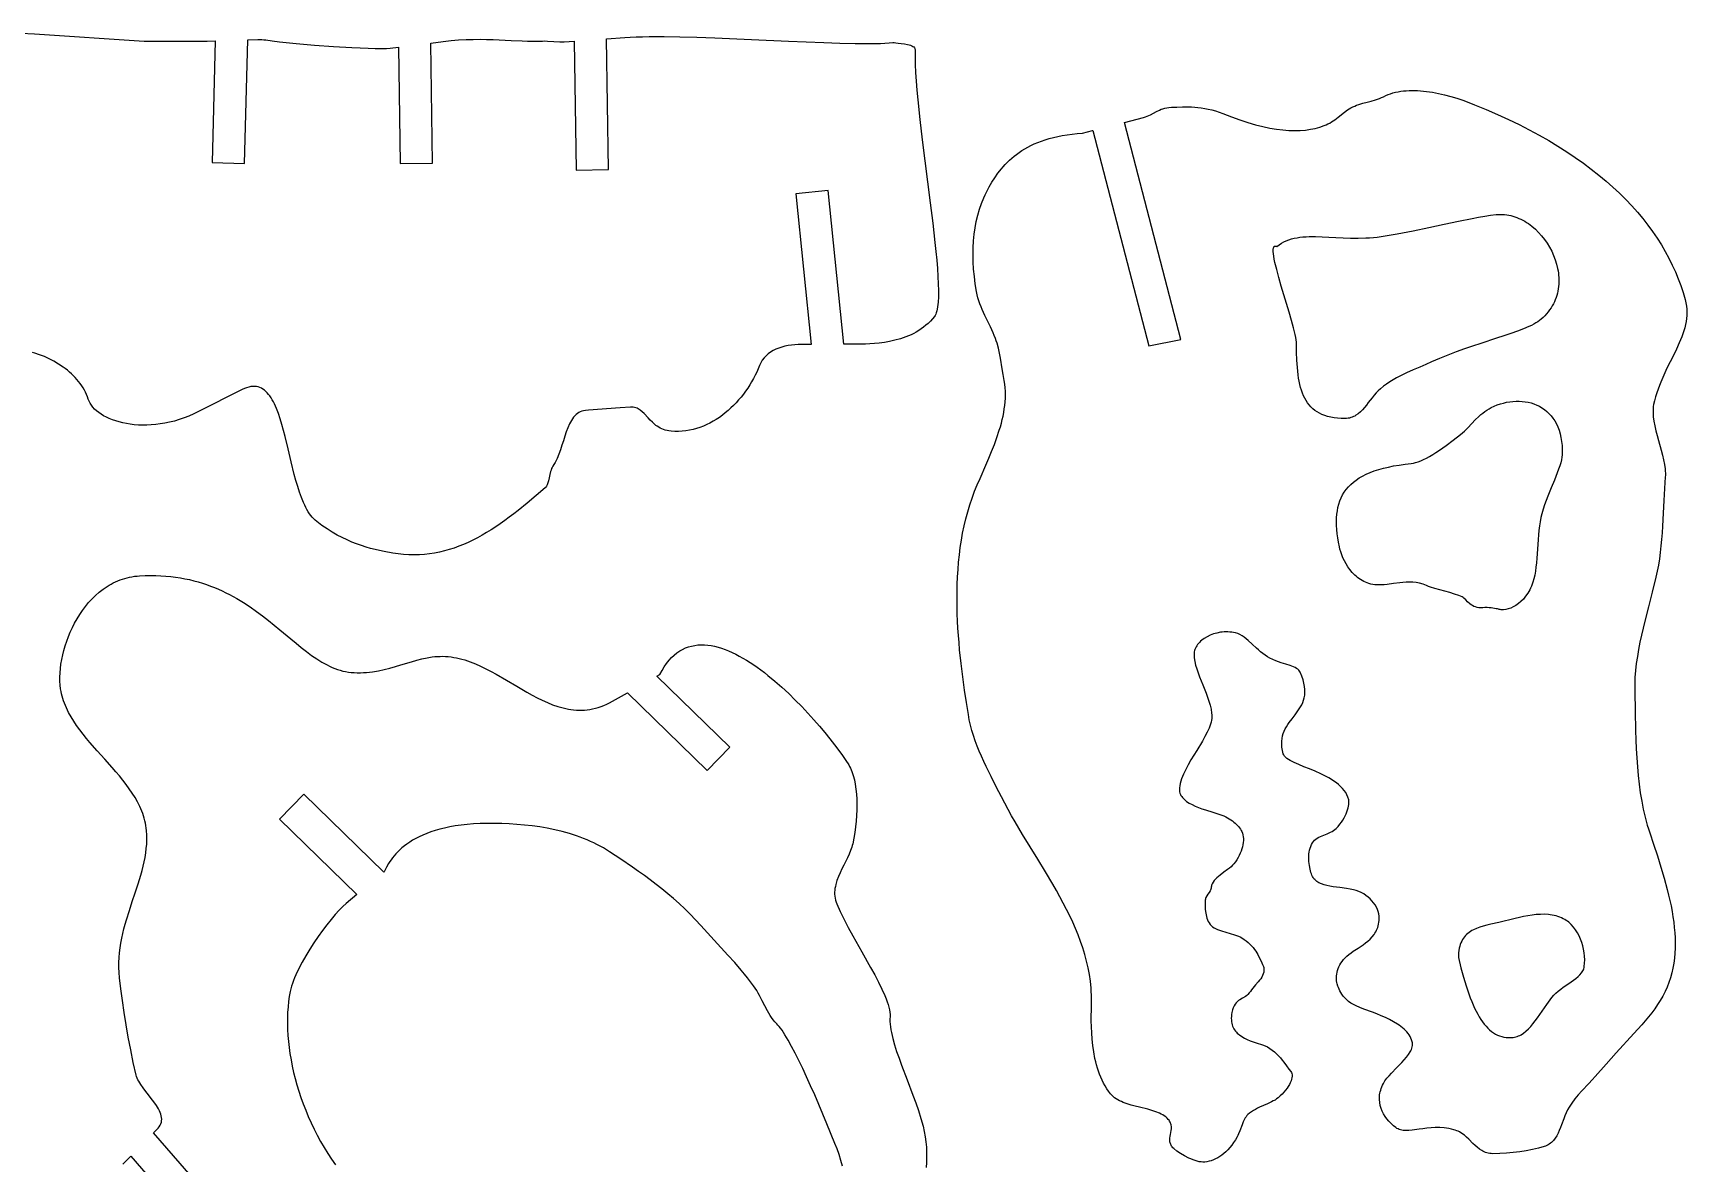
# Model space of a CAD drawing. Extents: x 0 to 377, y 0 to 143.
# Drawn here: x 47.7 to 124.5, y 78.1 to 130.6 of the extents above; entities that cross this region are included whole.
import ezdxf

# ---------------------------------------------------------------- set-up
doc = ezdxf.new("R2010")
doc.units = 0
doc.layers.get('0').update_dxf_attribs({"color": 1, "linetype": 'CONTINUOUS'})

msp = doc.modelspace()

# ---------------------------------------------------------------- linework, layer by layer
for points in [[(47.148, 130.584), (47.771, 130.546), (52.864, 130.217), (55.786, 130.217), (55.786, 130.217), (56.171, 130.228), (56.025, 124.575), (57.526, 124.537), (57.674, 130.27), (58.138, 130.283), (58.324, 130.282), (58.417, 130.275), (58.51, 130.264), (58.806, 130.226), (59.144, 130.186), (59.917, 130.107), (60.772, 130.031), (61.652, 129.965), (62.501, 129.912), (62.897, 129.893), (63.262, 129.879), (63.592, 129.871), (63.878, 129.87), (64.114, 129.876), (64.293, 129.89), (64.673, 129.937), (64.751, 124.526), (66.253, 124.547), (66.173, 130.124), (66.747, 130.195), (67.113, 130.235), (67.466, 130.264), (67.808, 130.283), (68.139, 130.293), (68.458, 130.295), (68.767, 130.292), (69.065, 130.284), (69.354, 130.272), (69.904, 130.244), (70.418, 130.219), (70.663, 130.21), (70.901, 130.206), (71.131, 130.208), (71.355, 130.217), (71.468, 130.22), (71.598, 130.216), (71.883, 130.198), (72.158, 130.18), (72.275, 130.176), (72.37, 130.178), (72.834, 130.212), (72.92, 124.23), (74.422, 124.252), (74.335, 130.321), (75.174, 130.382), (75.428, 130.398), (75.705, 130.409), (76.001, 130.417), (76.317, 130.422), (77, 130.421), (77.741, 130.41), (78.529, 130.389), (79.354, 130.361), (81.064, 130.291), (82.78, 130.215), (84.411, 130.149), (85.167, 130.124), (85.866, 130.107), (86.499, 130.101), (87.053, 130.106), (87.257, 130.118), (87.444, 130.135), (87.614, 130.145), (87.691, 130.143), (87.763, 130.135), (87.875, 130.118), (88.011, 130.102), (88.158, 130.081), (88.305, 130.054), (88.374, 130.037), (88.439, 130.018), (88.499, 129.995), (88.55, 129.969), (88.593, 129.94), (88.625, 129.906), (88.645, 129.867), (88.65, 129.846), (88.651, 129.824), (88.652, 129.491), (88.661, 129.133), (88.68, 128.752), (88.706, 128.35), (88.739, 127.931), (88.779, 127.494), (88.875, 126.582), (88.986, 125.629), (89.108, 124.654), (89.359, 122.705), (89.475, 121.766), (89.577, 120.872), (89.62, 120.448), (89.658, 120.041), (89.69, 119.655), (89.714, 119.291), (89.73, 118.951), (89.737, 118.637), (89.734, 118.353), (89.721, 118.099), (89.711, 117.984), (89.697, 117.877), (89.681, 117.78), (89.661, 117.691), (89.638, 117.612), (89.612, 117.542), (89.583, 117.482), (89.55, 117.433), (89.459, 117.321), (89.363, 117.216), (89.262, 117.117), (89.158, 117.025), (89.05, 116.939), (88.939, 116.858), (88.825, 116.784), (88.708, 116.714), (88.589, 116.65), (88.469, 116.591), (88.346, 116.537), (88.223, 116.487), (88.098, 116.442), (87.973, 116.401), (87.722, 116.331), (87.474, 116.275), (87.229, 116.232), (86.992, 116.199), (86.765, 116.177), (86.55, 116.162), (86.35, 116.153), (86.008, 116.147), (85.345, 116.145), (84.616, 123.273), (83.122, 123.12), (83.836, 116.139), (83.378, 116.137), (83.221, 116.133), (83.065, 116.123), (82.911, 116.106), (82.76, 116.083), (82.612, 116.052), (82.468, 116.013), (82.329, 115.967), (82.195, 115.913), (82.068, 115.851), (81.949, 115.78), (81.838, 115.701), (81.735, 115.612), (81.643, 115.514), (81.561, 115.406), (81.524, 115.349), (81.49, 115.289), (81.46, 115.227), (81.432, 115.162), (81.37, 115.009), (81.301, 114.856), (81.228, 114.705), (81.149, 114.555), (81.066, 114.406), (80.977, 114.259), (80.883, 114.115), (80.785, 113.973), (80.682, 113.833), (80.575, 113.697), (80.463, 113.564), (80.347, 113.435), (80.227, 113.31), (80.103, 113.189), (79.975, 113.073), (79.843, 112.962), (79.708, 112.856), (79.569, 112.755), (79.427, 112.661), (79.281, 112.573), (79.133, 112.491), (78.981, 112.417), (78.827, 112.349), (78.67, 112.289), (78.51, 112.237), (78.347, 112.193), (78.182, 112.157), (78.015, 112.13), (77.846, 112.112), (77.675, 112.104), (77.502, 112.105), (77.327, 112.116), (77.23, 112.128), (77.139, 112.145), (77.052, 112.167), (76.971, 112.194), (76.894, 112.225), (76.821, 112.26), (76.753, 112.298), (76.688, 112.339), (76.626, 112.382), (76.568, 112.428), (76.458, 112.526), (76.358, 112.627), (76.263, 112.73), (76.083, 112.927), (75.993, 113.015), (75.899, 113.092), (75.85, 113.126), (75.8, 113.155), (75.747, 113.18), (75.692, 113.201), (75.634, 113.216), (75.573, 113.227), (75.509, 113.231), (75.442, 113.229), (74.967, 113.193), (73.487, 113.081), (73.356, 113.071), (73.27, 113.059), (73.19, 113.039), (73.114, 113.011), (73.044, 112.975), (72.978, 112.931), (72.916, 112.88), (72.858, 112.823), (72.803, 112.759), (72.752, 112.69), (72.704, 112.615), (72.659, 112.536), (72.616, 112.452), (72.537, 112.272), (72.464, 112.079), (72.396, 111.877), (72.329, 111.669), (72.262, 111.458), (72.192, 111.248), (72.117, 111.043), (72.034, 110.845), (71.989, 110.75), (71.942, 110.658), (71.892, 110.57), (71.838, 110.486), (71.807, 110.434), (71.781, 110.376), (71.757, 110.312), (71.737, 110.245), (71.701, 110.101), (71.669, 109.953), (71.636, 109.809), (71.597, 109.678), (71.573, 109.619), (71.547, 109.567), (71.517, 109.521), (71.482, 109.485), (71.063, 109.122), (70.646, 108.772), (70.231, 108.437), (70.023, 108.275), (69.815, 108.118), (69.606, 107.966), (69.397, 107.819), (69.188, 107.677), (68.978, 107.541), (68.766, 107.41), (68.554, 107.287), (68.341, 107.169), (68.127, 107.059), (67.911, 106.955), (67.693, 106.859), (67.474, 106.771), (67.253, 106.691), (67.03, 106.619), (66.805, 106.555), (66.577, 106.501), (66.348, 106.455), (66.115, 106.419), (65.881, 106.393), (65.643, 106.377), (65.402, 106.371), (65.159, 106.375), (64.912, 106.391), (64.661, 106.417), (64.408, 106.456), (64.003, 106.53), (63.798, 106.573), (63.59, 106.622), (63.379, 106.676), (63.166, 106.736), (62.95, 106.805), (62.731, 106.882), (62.51, 106.969), (62.286, 107.066), (62.059, 107.175), (61.83, 107.296), (61.597, 107.43), (61.361, 107.578), (61.122, 107.741), (60.88, 107.92), (60.807, 107.98), (60.738, 108.047), (60.671, 108.121), (60.606, 108.201), (60.544, 108.286), (60.485, 108.378), (60.427, 108.475), (60.372, 108.578), (60.319, 108.685), (60.268, 108.797), (60.171, 109.033), (60.08, 109.285), (59.995, 109.55), (59.915, 109.826), (59.839, 110.11), (59.694, 110.695), (59.555, 111.288), (59.414, 111.87), (59.342, 112.152), (59.266, 112.425), (59.186, 112.687), (59.102, 112.935), (59.012, 113.167), (58.916, 113.381), (58.865, 113.481), (58.812, 113.575), (58.758, 113.664), (58.701, 113.747), (58.642, 113.823), (58.58, 113.893), (58.517, 113.957), (58.45, 114.013), (58.381, 114.063), (58.31, 114.104), (58.235, 114.138), (58.157, 114.164), (58.077, 114.181), (57.993, 114.19), (57.906, 114.19), (57.815, 114.18), (57.721, 114.161), (57.623, 114.132), (57.522, 114.094), (57.417, 114.045), (56.985, 113.825), (55.795, 113.223), (55.398, 113.021), (55.17, 112.912), (54.944, 112.814), (54.718, 112.727), (54.494, 112.651), (54.271, 112.585), (54.051, 112.53), (53.833, 112.484), (53.618, 112.448), (53.406, 112.421), (53.198, 112.403), (52.994, 112.394), (52.794, 112.393), (52.598, 112.4), (52.408, 112.414), (52.223, 112.435), (52.045, 112.464), (51.872, 112.499), (51.706, 112.54), (51.546, 112.588), (51.395, 112.641), (51.25, 112.699), (51.114, 112.762), (50.986, 112.83), (50.867, 112.902), (50.757, 112.978), (50.657, 113.058), (50.566, 113.141), (50.486, 113.228), (50.417, 113.317), (50.358, 113.408), (50.311, 113.502), (50.275, 113.597), (50.239, 113.705), (50.196, 113.813), (50.147, 113.918), (50.093, 114.022), (50.034, 114.123), (49.97, 114.223), (49.9, 114.32), (49.827, 114.416), (49.749, 114.509), (49.667, 114.6), (49.581, 114.688), (49.492, 114.774), (49.4, 114.857), (49.304, 114.937), (49.206, 115.015), (49.105, 115.09), (48.897, 115.23), (48.682, 115.358), (48.463, 115.473), (48.24, 115.574), (48.016, 115.66), (47.794, 115.73), (47.683, 115.759)], [(55.975, 76.474), (53.3, 79.556), (53.511, 79.774), (53.567, 79.84), (53.612, 79.908), (53.645, 79.978), (53.667, 80.049), (53.68, 80.122), (53.682, 80.196), (53.676, 80.272), (53.661, 80.349), (53.639, 80.427), (53.61, 80.506), (53.574, 80.585), (53.533, 80.666), (53.436, 80.828), (53.323, 80.992), (53.201, 81.156), (53.074, 81.32), (52.947, 81.482), (52.826, 81.642), (52.716, 81.798), (52.621, 81.949), (52.581, 82.023), (52.547, 82.096), (52.52, 82.166), (52.499, 82.236), (52.365, 82.82), (52.242, 83.406), (52.13, 83.991), (52.03, 84.569), (51.94, 85.139), (51.86, 85.695), (51.79, 86.235), (51.728, 86.754), (51.707, 86.992), (51.697, 87.227), (51.698, 87.459), (51.708, 87.689), (51.727, 87.916), (51.754, 88.141), (51.789, 88.363), (51.83, 88.584), (51.877, 88.802), (51.93, 89.018), (51.987, 89.233), (52.049, 89.446), (52.18, 89.868), (52.318, 90.286), (52.457, 90.699), (52.591, 91.11), (52.716, 91.52), (52.772, 91.724), (52.824, 91.928), (52.87, 92.133), (52.91, 92.338), (52.943, 92.543), (52.968, 92.749), (52.985, 92.955), (52.993, 93.163), (52.991, 93.371), (52.979, 93.58), (52.966, 93.697), (52.949, 93.813), (52.928, 93.927), (52.903, 94.04), (52.873, 94.152), (52.839, 94.263), (52.802, 94.373), (52.761, 94.482), (52.668, 94.697), (52.562, 94.909), (52.444, 95.117), (52.316, 95.322), (52.178, 95.524), (52.031, 95.724), (51.878, 95.923), (51.718, 96.119), (51.553, 96.314), (51.384, 96.508), (51.039, 96.893), (50.693, 97.278), (50.354, 97.664), (50.19, 97.858), (50.032, 98.054), (49.88, 98.252), (49.735, 98.451), (49.599, 98.653), (49.474, 98.857), (49.359, 99.064), (49.256, 99.275), (49.167, 99.488), (49.128, 99.597), (49.092, 99.706), (49.06, 99.816), (49.033, 99.928), (49.009, 100.04), (48.99, 100.154), (48.969, 100.33), (48.958, 100.514), (48.956, 100.705), (48.964, 100.902), (48.981, 101.103), (49.007, 101.309), (49.042, 101.517), (49.086, 101.729), (49.139, 101.942), (49.201, 102.156), (49.272, 102.37), (49.351, 102.583), (49.439, 102.795), (49.536, 103.004), (49.641, 103.209), (49.755, 103.411), (49.877, 103.608), (50.007, 103.799), (50.145, 103.983), (50.292, 104.16), (50.447, 104.329), (50.609, 104.488), (50.78, 104.638), (50.958, 104.777), (51.144, 104.904), (51.24, 104.963), (51.338, 105.019), (51.437, 105.072), (51.539, 105.121), (51.642, 105.167), (51.748, 105.209), (51.855, 105.247), (51.964, 105.281), (52.075, 105.312), (52.187, 105.339), (52.302, 105.361), (52.418, 105.379), (52.536, 105.393), (52.656, 105.402), (52.912, 105.414), (53.161, 105.419), (53.405, 105.416), (53.644, 105.407), (53.877, 105.392), (54.106, 105.37), (54.329, 105.342), (54.548, 105.308), (54.762, 105.269), (54.971, 105.224), (55.176, 105.175), (55.377, 105.12), (55.573, 105.06), (55.765, 104.996), (55.952, 104.928), (56.136, 104.856), (56.317, 104.78), (56.493, 104.7), (56.666, 104.617), (56.835, 104.531), (57.001, 104.441), (57.164, 104.349), (57.481, 104.158), (57.785, 103.958), (58.08, 103.752), (58.364, 103.54), (58.64, 103.326), (58.908, 103.111), (59.168, 102.895), (59.673, 102.473), (59.919, 102.27), (60.161, 102.074), (60.401, 101.887), (60.64, 101.711), (60.878, 101.548), (61.117, 101.4), (61.237, 101.331), (61.357, 101.267), (61.478, 101.208), (61.6, 101.153), (61.722, 101.103), (61.846, 101.058), (61.97, 101.019), (62.096, 100.985), (62.222, 100.957), (62.351, 100.935), (62.48, 100.919), (62.612, 100.91), (62.76, 100.906), (62.906, 100.907), (63.051, 100.912), (63.193, 100.922), (63.334, 100.937), (63.473, 100.955), (63.745, 101.001), (64.012, 101.058), (64.273, 101.123), (64.53, 101.195), (64.782, 101.269), (65.277, 101.418), (65.52, 101.486), (65.762, 101.548), (66.004, 101.599), (66.244, 101.638), (66.365, 101.652), (66.486, 101.661), (66.607, 101.666), (66.728, 101.667), (66.858, 101.662), (66.987, 101.652), (67.115, 101.638), (67.243, 101.618), (67.37, 101.594), (67.497, 101.566), (67.622, 101.534), (67.747, 101.498), (67.996, 101.415), (68.242, 101.319), (68.487, 101.211), (68.73, 101.094), (68.971, 100.969), (69.211, 100.837), (69.688, 100.561), (70.163, 100.277), (70.637, 100.001), (70.874, 99.869), (71.112, 99.744), (71.35, 99.626), (71.589, 99.519), (71.83, 99.423), (72.071, 99.34), (72.192, 99.304), (72.314, 99.271), (72.436, 99.243), (72.559, 99.219), (72.682, 99.2), (72.805, 99.185), (72.93, 99.175), (73.054, 99.17), (73.18, 99.17), (73.305, 99.176), (73.432, 99.188), (73.559, 99.205), (73.687, 99.229), (73.816, 99.259), (73.945, 99.295), (74.075, 99.338), (74.206, 99.388), (74.338, 99.445), (74.47, 99.51), (74.604, 99.582), (75.306, 99.978), (79.01, 96.371), (80.058, 97.448), (76.668, 100.749), (76.807, 100.827), (76.807, 100.827), (76.907, 101.013), (77.013, 101.184), (77.122, 101.34), (77.236, 101.483), (77.354, 101.611), (77.476, 101.725), (77.602, 101.827), (77.732, 101.915), (77.865, 101.991), (78.001, 102.054), (78.141, 102.106), (78.283, 102.146), (78.429, 102.175), (78.577, 102.193), (78.727, 102.201), (78.88, 102.198), (79.034, 102.185), (79.191, 102.163), (79.349, 102.132), (79.51, 102.091), (79.671, 102.043), (79.834, 101.985), (79.998, 101.921), (80.163, 101.848), (80.328, 101.768), (80.494, 101.682), (80.661, 101.589), (80.828, 101.49), (80.995, 101.385), (81.162, 101.274), (81.328, 101.158), (81.494, 101.038), (81.66, 100.913), (81.825, 100.783), (82.151, 100.514), (82.473, 100.231), (82.788, 99.939), (83.095, 99.639), (83.394, 99.335), (83.681, 99.029), (83.957, 98.723), (84.219, 98.422), (84.467, 98.126), (84.699, 97.839), (84.914, 97.564), (85.11, 97.302), (85.286, 97.058), (85.441, 96.834), (85.573, 96.631), (85.615, 96.559), (85.655, 96.483), (85.692, 96.402), (85.726, 96.317), (85.788, 96.136), (85.839, 95.94), (85.88, 95.731), (85.911, 95.51), (85.933, 95.278), (85.946, 95.038), (85.951, 94.791), (85.946, 94.537), (85.934, 94.279), (85.913, 94.018), (85.885, 93.755), (85.85, 93.491), (85.807, 93.229), (85.758, 92.969), (85.74, 92.891), (85.718, 92.812), (85.661, 92.651), (85.592, 92.487), (85.514, 92.319), (85.341, 91.976), (85.254, 91.8), (85.171, 91.623), (85.094, 91.444), (85.027, 91.264), (84.974, 91.084), (84.953, 90.993), (84.937, 90.902), (84.926, 90.812), (84.92, 90.721), (84.919, 90.63), (84.925, 90.539), (84.938, 90.449), (84.958, 90.358), (84.984, 90.268), (85.019, 90.178), (85.181, 89.82), (85.361, 89.453), (85.555, 89.081), (85.759, 88.706), (86.179, 87.959), (86.59, 87.232), (86.782, 86.883), (86.959, 86.546), (87.118, 86.226), (87.254, 85.923), (87.313, 85.78), (87.364, 85.642), (87.407, 85.509), (87.443, 85.383), (87.47, 85.264), (87.487, 85.151), (87.495, 85.046), (87.493, 84.948), (87.487, 84.835), (87.488, 84.717), (87.496, 84.596), (87.51, 84.47), (87.529, 84.34), (87.554, 84.206), (87.584, 84.069), (87.619, 83.928), (87.701, 83.636), (87.799, 83.332), (87.909, 83.017), (88.028, 82.692), (88.287, 82.016), (88.553, 81.313), (88.683, 80.955), (88.807, 80.593), (88.922, 80.229), (89.025, 79.865), (89.083, 79.622), (89.127, 79.379), (89.159, 79.137), (89.179, 78.896), (89.19, 78.656), (89.191, 78.418), (89.185, 78.183), (89.172, 77.949)], [(85.292, 78.014), (85.211, 78.28), (85.126, 78.545), (85.034, 78.808), (84.935, 79.067), (84.563, 79.98), (84.184, 80.879), (83.994, 81.316), (83.805, 81.74), (83.62, 82.149), (83.437, 82.539), (83.26, 82.907), (83.087, 83.251), (82.922, 83.566), (82.764, 83.851), (82.616, 84.101), (82.477, 84.315), (82.411, 84.407), (82.349, 84.489), (82.289, 84.559), (82.233, 84.619), (82.148, 84.709), (82.07, 84.804), (81.996, 84.903), (81.927, 85.007), (81.861, 85.115), (81.798, 85.226), (81.678, 85.455), (81.559, 85.689), (81.437, 85.925), (81.372, 86.042), (81.304, 86.158), (81.232, 86.271), (81.155, 86.382), (81.02, 86.564), (80.879, 86.745), (80.735, 86.924), (80.586, 87.102), (80.28, 87.454), (79.966, 87.802), (79.329, 88.49), (79.014, 88.831), (78.709, 89.173), (78.466, 89.441), (78.217, 89.7), (77.962, 89.951), (77.703, 90.193), (77.44, 90.427), (77.173, 90.654), (76.904, 90.874), (76.633, 91.087), (76.36, 91.293), (76.087, 91.494), (75.813, 91.69), (75.541, 91.88), (75, 92.248), (74.469, 92.6), (74.329, 92.689), (74.185, 92.775), (74.038, 92.858), (73.889, 92.936), (73.737, 93.011), (73.582, 93.083), (73.425, 93.151), (73.266, 93.215), (73.105, 93.277), (72.941, 93.335), (72.609, 93.441), (72.271, 93.535), (71.927, 93.618), (71.579, 93.689), (71.229, 93.749), (70.876, 93.799), (70.523, 93.84), (70.17, 93.871), (69.819, 93.894), (69.47, 93.908), (69.125, 93.915), (68.785, 93.915), (68.461, 93.906), (68.151, 93.889), (67.856, 93.864), (67.576, 93.833), (67.31, 93.795), (67.057, 93.751), (66.817, 93.7), (66.591, 93.645), (66.377, 93.584), (66.174, 93.518), (65.984, 93.448), (65.805, 93.375), (65.637, 93.297), (65.479, 93.217), (65.331, 93.133), (65.194, 93.047), (65.065, 92.959), (64.946, 92.87), (64.835, 92.779), (64.733, 92.688), (64.638, 92.595), (64.551, 92.503), (64.471, 92.411), (64.397, 92.32), (64.33, 92.23), (64.269, 92.141), (64.213, 92.054), (64.117, 91.887), (64.038, 91.733), (64.005, 91.665), (63.992, 91.654), (60.277, 95.268), (59.149, 94.108), (62.74, 90.615), (62.243, 90.197), (62.091, 90.059), (61.922, 89.888), (61.741, 89.687), (61.55, 89.46), (61.352, 89.212), (61.151, 88.946), (60.95, 88.665), (60.752, 88.374), (60.559, 88.076), (60.376, 87.775), (60.205, 87.475), (60.05, 87.18), (59.914, 86.894), (59.854, 86.755), (59.799, 86.619), (59.751, 86.488), (59.71, 86.361), (59.675, 86.239), (59.649, 86.122), (59.606, 85.888), (59.572, 85.647), (59.546, 85.399), (59.528, 85.146), (59.519, 84.886), (59.518, 84.622), (59.525, 84.352), (59.541, 84.078), (59.564, 83.8), (59.596, 83.518), (59.636, 83.234), (59.685, 82.946), (59.741, 82.657), (59.806, 82.365), (59.879, 82.073), (59.96, 81.779), (60.049, 81.484), (60.146, 81.19), (60.252, 80.896), (60.366, 80.602), (60.487, 80.31), (60.617, 80.019), (60.755, 79.731), (60.901, 79.445), (61.056, 79.161), (61.218, 78.881), (61.388, 78.605), (61.567, 78.333), (61.754, 78.066)], [(51.885, 78.1), (52.065, 78.283), (52.251, 78.474), (54.841, 75.489)]]:
    msp.add_lwpolyline(points)
for points in [[(96.427, 125.946), (96.883, 126.062), (96.913, 126.07), (99.51, 116.078), (100.988, 116.362), (98.369, 126.441), (99.258, 126.668), (99.347, 126.694), (99.43, 126.724), (99.508, 126.757), (99.581, 126.792), (99.719, 126.867), (99.855, 126.943), (99.996, 127.015), (100.073, 127.047), (100.154, 127.075), (100.242, 127.1), (100.337, 127.12), (100.44, 127.134), (100.554, 127.142), (100.799, 127.152), (101.062, 127.16), (101.34, 127.16), (101.484, 127.156), (101.633, 127.147), (101.784, 127.134), (101.94, 127.115), (102.098, 127.091), (102.26, 127.059), (102.426, 127.02), (102.594, 126.973), (102.765, 126.917), (102.94, 126.851), (103.347, 126.694), (103.736, 126.555), (104.107, 126.435), (104.462, 126.332), (104.801, 126.246), (105.124, 126.178), (105.432, 126.125), (105.726, 126.088), (106.007, 126.066), (106.274, 126.059), (106.53, 126.065), (106.773, 126.086), (107.006, 126.119), (107.228, 126.164), (107.44, 126.221), (107.643, 126.29), (107.732, 126.326), (107.817, 126.367), (107.9, 126.412), (107.981, 126.461), (108.137, 126.567), (108.287, 126.68), (108.582, 126.909), (108.731, 127.017), (108.808, 127.066), (108.886, 127.112), (108.972, 127.157), (109.061, 127.198), (109.152, 127.234), (109.246, 127.267), (109.439, 127.325), (109.635, 127.378), (109.832, 127.43), (110.027, 127.486), (110.215, 127.552), (110.306, 127.59), (110.395, 127.632), (110.501, 127.683), (110.611, 127.729), (110.724, 127.77), (110.839, 127.805), (110.957, 127.836), (111.078, 127.861), (111.201, 127.882), (111.326, 127.898), (111.454, 127.91), (111.583, 127.918), (111.714, 127.921), (111.847, 127.92), (111.981, 127.916), (112.117, 127.908), (112.392, 127.88), (112.671, 127.839), (112.952, 127.785), (113.234, 127.721), (113.517, 127.645), (113.799, 127.561), (114.079, 127.468), (114.356, 127.368), (114.628, 127.262), (115.169, 127.038), (115.693, 126.81), (116.201, 126.576), (116.691, 126.338), (117.166, 126.095), (117.624, 125.847), (118.067, 125.596), (118.493, 125.339), (118.904, 125.079), (119.3, 124.815), (119.68, 124.547), (120.045, 124.275), (120.394, 123.999), (120.729, 123.72), (121.049, 123.437), (121.355, 123.151), (121.646, 122.862), (121.924, 122.569), (122.187, 122.274), (122.436, 121.976), (122.671, 121.675), (122.893, 121.372), (123.101, 121.066), (123.297, 120.758), (123.479, 120.447), (123.648, 120.134), (123.804, 119.82), (123.948, 119.503), (124.08, 119.185), (124.199, 118.865), (124.306, 118.543), (124.401, 118.22), (124.437, 118.07), (124.463, 117.921), (124.478, 117.774), (124.483, 117.629), (124.48, 117.484), (124.468, 117.341), (124.448, 117.198), (124.42, 117.057), (124.386, 116.915), (124.345, 116.774), (124.299, 116.633), (124.247, 116.492), (124.19, 116.35), (124.129, 116.208), (123.998, 115.922), (123.855, 115.631), (123.707, 115.335), (123.558, 115.031), (123.411, 114.718), (123.271, 114.394), (123.206, 114.228), (123.143, 114.059), (123.085, 113.886), (123.031, 113.709), (122.982, 113.529), (122.939, 113.345), (122.924, 113.259), (122.914, 113.169), (122.91, 113.076), (122.91, 112.98), (122.915, 112.882), (122.924, 112.781), (122.953, 112.572), (122.995, 112.357), (123.046, 112.135), (123.104, 111.91), (123.167, 111.682), (123.293, 111.227), (123.351, 111.003), (123.401, 110.783), (123.442, 110.57), (123.471, 110.364), (123.479, 110.265), (123.484, 110.168), (123.483, 110.075), (123.478, 109.984), (123.458, 109.725), (123.44, 109.456), (123.41, 108.892), (123.382, 108.304), (123.349, 107.701), (123.329, 107.397), (123.306, 107.093), (123.278, 106.791), (123.245, 106.491), (123.206, 106.194), (123.161, 105.903), (123.108, 105.618), (123.047, 105.341), (122.874, 104.647), (122.698, 103.969), (122.528, 103.302), (122.447, 102.972), (122.372, 102.644), (122.301, 102.317), (122.238, 101.991), (122.182, 101.665), (122.135, 101.34), (122.099, 101.014), (122.073, 100.687), (122.059, 100.358), (122.059, 100.029), (122.076, 99.116), (122.098, 98.23), (122.112, 97.796), (122.131, 97.37), (122.155, 96.95), (122.184, 96.538), (122.221, 96.131), (122.265, 95.732), (122.319, 95.34), (122.383, 94.954), (122.457, 94.576), (122.544, 94.204), (122.592, 94.021), (122.643, 93.839), (122.698, 93.66), (122.756, 93.482), (122.937, 92.949), (123.111, 92.418), (123.277, 91.891), (123.431, 91.368), (123.571, 90.85), (123.634, 90.593), (123.692, 90.338), (123.745, 90.084), (123.792, 89.832), (123.834, 89.582), (123.869, 89.334), (123.897, 89.088), (123.918, 88.843), (123.931, 88.601), (123.937, 88.362), (123.934, 88.124), (123.922, 87.889), (123.902, 87.657), (123.872, 87.427), (123.832, 87.2), (123.782, 86.976), (123.721, 86.755), (123.65, 86.536), (123.567, 86.321), (123.472, 86.109), (123.365, 85.901), (123.246, 85.696), (123.124, 85.507), (122.993, 85.319), (122.854, 85.132), (122.706, 84.945), (122.549, 84.755), (122.384, 84.562), (122.025, 84.161), (121.199, 83.264), (120.73, 82.748), (120.223, 82.174), (120.082, 82.017), (119.928, 81.851), (119.601, 81.5), (119.439, 81.316), (119.283, 81.128), (119.139, 80.937), (119.074, 80.841), (119.013, 80.745), (118.942, 80.618), (118.879, 80.486), (118.821, 80.35), (118.767, 80.212), (118.665, 79.936), (118.614, 79.801), (118.56, 79.669), (118.502, 79.542), (118.438, 79.422), (118.368, 79.309), (118.288, 79.207), (118.245, 79.159), (118.198, 79.115), (118.149, 79.074), (118.096, 79.035), (118.04, 79.001), (117.981, 78.97), (117.918, 78.943), (117.85, 78.92), (117.586, 78.846), (117.31, 78.781), (117.023, 78.725), (116.727, 78.678), (116.422, 78.641), (116.111, 78.614), (115.794, 78.597), (115.474, 78.59), (115.4, 78.592), (115.329, 78.599), (115.261, 78.611), (115.196, 78.628), (115.133, 78.649), (115.072, 78.673), (115.014, 78.702), (114.957, 78.733), (114.849, 78.805), (114.746, 78.886), (114.647, 78.975), (114.55, 79.068), (114.356, 79.26), (114.256, 79.354), (114.151, 79.443), (114.041, 79.525), (113.924, 79.597), (113.862, 79.629), (113.798, 79.657), (113.731, 79.682), (113.661, 79.703), (113.549, 79.731), (113.438, 79.754), (113.328, 79.771), (113.22, 79.785), (113.009, 79.799), (112.804, 79.801), (112.606, 79.791), (112.415, 79.774), (112.232, 79.751), (112.057, 79.727), (111.731, 79.683), (111.581, 79.67), (111.44, 79.665), (111.309, 79.673), (111.247, 79.683), (111.187, 79.696), (111.13, 79.714), (111.075, 79.737), (111.023, 79.765), (110.974, 79.798), (110.86, 79.89), (110.752, 79.988), (110.652, 80.092), (110.559, 80.202), (110.475, 80.317), (110.402, 80.438), (110.338, 80.563), (110.287, 80.692), (110.247, 80.825), (110.222, 80.963), (110.21, 81.103), (110.209, 81.175), (110.213, 81.247), (110.22, 81.32), (110.232, 81.394), (110.248, 81.468), (110.268, 81.543), (110.293, 81.618), (110.322, 81.694), (110.355, 81.771), (110.394, 81.848), (110.466, 81.968), (110.555, 82.089), (110.656, 82.21), (110.767, 82.332), (111.005, 82.577), (111.246, 82.822), (111.359, 82.945), (111.463, 83.067), (111.555, 83.188), (111.633, 83.309), (111.665, 83.37), (111.692, 83.43), (111.713, 83.49), (111.729, 83.549), (111.739, 83.609), (111.743, 83.668), (111.74, 83.727), (111.729, 83.786), (111.705, 83.869), (111.673, 83.949), (111.635, 84.026), (111.591, 84.101), (111.54, 84.173), (111.484, 84.242), (111.422, 84.308), (111.356, 84.373), (111.284, 84.434), (111.209, 84.494), (111.129, 84.551), (111.046, 84.607), (110.87, 84.712), (110.683, 84.81), (110.489, 84.903), (110.289, 84.99), (110.087, 85.072), (109.885, 85.151), (109.492, 85.302), (109.306, 85.375), (109.132, 85.447), (109.002, 85.511), (108.884, 85.581), (108.779, 85.657), (108.686, 85.737), (108.604, 85.82), (108.532, 85.904), (108.47, 85.988), (108.417, 86.072), (108.372, 86.152), (108.335, 86.229), (108.305, 86.301), (108.281, 86.366), (108.25, 86.471), (108.235, 86.534), (108.222, 86.608), (108.214, 86.685), (108.213, 86.764), (108.216, 86.844), (108.226, 86.926), (108.242, 87.01), (108.265, 87.094), (108.294, 87.178), (108.33, 87.263), (108.373, 87.347), (108.424, 87.431), (108.482, 87.515), (108.547, 87.597), (108.621, 87.677), (108.703, 87.756), (108.792, 87.833), (108.891, 87.907), (108.996, 87.981), (109.219, 88.128), (109.449, 88.283), (109.562, 88.367), (109.671, 88.456), (109.775, 88.551), (109.871, 88.655), (109.959, 88.767), (109.999, 88.826), (110.036, 88.889), (110.07, 88.954), (110.101, 89.021), (110.128, 89.092), (110.151, 89.167), (110.171, 89.244), (110.186, 89.325), (110.196, 89.409), (110.203, 89.498), (110.2, 89.606), (110.185, 89.714), (110.158, 89.821), (110.119, 89.928), (110.07, 90.032), (110.01, 90.133), (109.941, 90.231), (109.863, 90.324), (109.777, 90.413), (109.684, 90.496), (109.584, 90.572), (109.478, 90.641), (109.367, 90.703), (109.251, 90.756), (109.132, 90.799), (109.009, 90.833), (108.849, 90.866), (108.687, 90.893), (108.367, 90.936), (108.059, 90.978), (107.911, 91.002), (107.771, 91.031), (107.638, 91.066), (107.514, 91.109), (107.401, 91.162), (107.348, 91.193), (107.299, 91.227), (107.252, 91.264), (107.209, 91.305), (107.17, 91.35), (107.134, 91.398), (107.102, 91.451), (107.074, 91.509), (107.05, 91.571), (107.03, 91.637), (106.993, 91.797), (106.961, 91.965), (106.938, 92.14), (106.932, 92.229), (106.929, 92.319), (106.931, 92.409), (106.938, 92.499), (106.95, 92.588), (106.968, 92.677), (106.992, 92.765), (107.022, 92.851), (107.06, 92.936), (107.106, 93.019), (107.151, 93.082), (107.203, 93.139), (107.262, 93.189), (107.327, 93.233), (107.396, 93.273), (107.469, 93.309), (107.622, 93.375), (107.78, 93.438), (107.934, 93.505), (108.008, 93.543), (108.078, 93.584), (108.144, 93.63), (108.204, 93.682), (108.295, 93.776), (108.377, 93.872), (108.451, 93.97), (108.516, 94.069), (108.573, 94.168), (108.623, 94.266), (108.666, 94.363), (108.701, 94.457), (108.731, 94.547), (108.754, 94.634), (108.771, 94.715), (108.783, 94.789), (108.79, 94.857), (108.792, 94.917), (108.79, 94.968), (108.783, 95.01), (108.75, 95.127), (108.703, 95.238), (108.645, 95.344), (108.577, 95.444), (108.498, 95.54), (108.41, 95.631), (108.314, 95.717), (108.21, 95.799), (108.1, 95.877), (107.984, 95.952), (107.864, 96.023), (107.739, 96.09), (107.482, 96.217), (107.219, 96.333), (106.958, 96.442), (106.705, 96.545), (106.467, 96.643), (106.251, 96.739), (106.154, 96.787), (106.064, 96.836), (105.984, 96.884), (105.914, 96.934), (105.854, 96.984), (105.806, 97.036), (105.77, 97.089), (105.747, 97.144), (105.709, 97.304), (105.685, 97.454), (105.675, 97.596), (105.677, 97.73), (105.69, 97.857), (105.714, 97.977), (105.747, 98.09), (105.789, 98.199), (105.838, 98.302), (105.892, 98.402), (105.952, 98.498), (106.016, 98.591), (106.153, 98.773), (106.292, 98.952), (106.427, 99.134), (106.49, 99.227), (106.549, 99.323), (106.602, 99.423), (106.649, 99.526), (106.688, 99.635), (106.719, 99.748), (106.74, 99.868), (106.75, 99.995), (106.749, 100.129), (106.735, 100.271), (106.707, 100.422), (106.664, 100.582), (106.605, 100.752), (106.53, 100.933), (106.5, 100.986), (106.462, 101.032), (106.415, 101.072), (106.36, 101.109), (106.297, 101.142), (106.226, 101.174), (106.061, 101.234), (105.867, 101.297), (105.645, 101.371), (105.397, 101.465), (105.264, 101.521), (105.125, 101.585), (105.01, 101.646), (104.901, 101.716), (104.795, 101.794), (104.693, 101.876), (104.593, 101.963), (104.496, 102.053), (104.307, 102.233), (104.12, 102.406), (104.026, 102.485), (103.931, 102.558), (103.835, 102.623), (103.736, 102.678), (103.634, 102.723), (103.529, 102.754), (103.44, 102.772), (103.351, 102.786), (103.262, 102.795), (103.173, 102.8), (103.085, 102.801), (102.998, 102.798), (102.912, 102.791), (102.827, 102.781), (102.661, 102.748), (102.502, 102.703), (102.351, 102.645), (102.21, 102.577), (102.079, 102.498), (101.962, 102.41), (101.908, 102.363), (101.858, 102.314), (101.812, 102.264), (101.77, 102.212), (101.732, 102.159), (101.699, 102.104), (101.671, 102.048), (101.647, 101.991), (101.628, 101.934), (101.614, 101.875), (101.606, 101.816), (101.603, 101.757), (101.605, 101.679), (101.612, 101.599), (101.638, 101.434), (101.678, 101.262), (101.731, 101.085), (101.793, 100.903), (101.862, 100.718), (102.013, 100.341), (102.164, 99.959), (102.234, 99.77), (102.296, 99.581), (102.35, 99.396), (102.391, 99.214), (102.418, 99.036), (102.426, 98.949), (102.429, 98.863), (102.426, 98.783), (102.415, 98.7), (102.396, 98.613), (102.371, 98.525), (102.34, 98.433), (102.304, 98.339), (102.215, 98.145), (102.109, 97.942), (101.99, 97.734), (101.727, 97.302), (101.459, 96.859), (101.332, 96.636), (101.216, 96.414), (101.113, 96.195), (101.068, 96.086), (101.029, 95.979), (100.994, 95.872), (100.966, 95.767), (100.944, 95.664), (100.929, 95.562), (100.925, 95.497), (100.927, 95.435), (100.936, 95.375), (100.951, 95.318), (100.972, 95.263), (100.998, 95.21), (101.03, 95.159), (101.067, 95.11), (101.109, 95.064), (101.155, 95.019), (101.205, 94.976), (101.26, 94.934), (101.38, 94.857), (101.513, 94.785), (101.658, 94.718), (101.811, 94.655), (101.971, 94.596), (102.135, 94.54), (102.47, 94.433), (102.8, 94.33), (102.894, 94.297), (102.986, 94.261), (103.073, 94.22), (103.157, 94.177), (103.237, 94.131), (103.313, 94.083), (103.385, 94.032), (103.453, 93.98), (103.516, 93.926), (103.574, 93.871), (103.628, 93.815), (103.677, 93.759), (103.72, 93.702), (103.759, 93.646), (103.792, 93.591), (103.819, 93.536), (103.848, 93.461), (103.87, 93.382), (103.885, 93.297), (103.892, 93.209), (103.893, 93.117), (103.886, 93.023), (103.873, 92.926), (103.853, 92.827), (103.826, 92.728), (103.792, 92.627), (103.752, 92.527), (103.706, 92.427), (103.653, 92.328), (103.593, 92.231), (103.528, 92.136), (103.456, 92.044), (103.392, 91.972), (103.32, 91.903), (103.243, 91.836), (103.162, 91.771), (102.992, 91.645), (102.823, 91.519), (102.743, 91.456), (102.668, 91.392), (102.599, 91.327), (102.538, 91.26), (102.487, 91.191), (102.446, 91.118), (102.417, 91.043), (102.408, 91.004), (102.403, 90.964), (102.396, 90.916), (102.384, 90.869), (102.368, 90.825), (102.348, 90.782), (102.302, 90.702), (102.251, 90.625), (102.201, 90.551), (102.158, 90.477), (102.141, 90.439), (102.128, 90.4), (102.12, 90.36), (102.117, 90.319), (102.119, 90.066), (102.127, 89.915), (102.146, 89.757), (102.16, 89.677), (102.179, 89.597), (102.202, 89.518), (102.231, 89.44), (102.266, 89.366), (102.307, 89.294), (102.355, 89.227), (102.411, 89.165), (102.466, 89.117), (102.531, 89.074), (102.606, 89.034), (102.69, 88.998), (102.779, 88.963), (102.874, 88.931), (103.075, 88.87), (103.28, 88.812), (103.479, 88.751), (103.573, 88.719), (103.661, 88.684), (103.743, 88.647), (103.815, 88.607), (103.924, 88.536), (104.024, 88.463), (104.116, 88.387), (104.199, 88.31), (104.275, 88.23), (104.345, 88.15), (104.408, 88.07), (104.465, 87.989), (104.517, 87.908), (104.565, 87.827), (104.649, 87.669), (104.721, 87.518), (104.786, 87.376), (104.824, 87.277), (104.836, 87.23), (104.845, 87.184), (104.85, 87.096), (104.841, 87.012), (104.82, 86.931), (104.789, 86.854), (104.748, 86.779), (104.699, 86.706), (104.644, 86.634), (104.584, 86.564), (104.458, 86.422), (104.332, 86.276), (104.273, 86.2), (104.218, 86.121), (104.165, 86.047), (104.108, 85.984), (104.048, 85.931), (103.986, 85.885), (103.86, 85.808), (103.733, 85.734), (103.673, 85.693), (103.614, 85.647), (103.559, 85.593), (103.508, 85.529), (103.461, 85.454), (103.42, 85.365), (103.385, 85.259), (103.358, 85.136), (103.343, 85.043), (103.335, 84.955), (103.332, 84.871), (103.335, 84.791), (103.342, 84.715), (103.355, 84.643), (103.373, 84.574), (103.395, 84.509), (103.421, 84.447), (103.452, 84.389), (103.487, 84.334), (103.525, 84.281), (103.567, 84.232), (103.613, 84.185), (103.661, 84.141), (103.713, 84.099), (103.824, 84.021), (103.945, 83.952), (104.074, 83.89), (104.21, 83.833), (104.35, 83.781), (104.493, 83.733), (104.783, 83.642), (104.902, 83.598), (105.017, 83.541), (105.128, 83.474), (105.235, 83.397), (105.336, 83.313), (105.433, 83.223), (105.525, 83.129), (105.611, 83.033), (105.692, 82.937), (105.768, 82.842), (105.901, 82.664), (106.01, 82.513), (106.093, 82.403), (106.122, 82.357), (106.142, 82.305), (106.153, 82.247), (106.154, 82.183), (106.147, 82.114), (106.131, 82.041), (106.106, 81.964), (106.072, 81.883), (106.03, 81.8), (105.979, 81.714), (105.92, 81.626), (105.853, 81.538), (105.778, 81.448), (105.694, 81.359), (105.603, 81.27), (105.504, 81.182), (105.436, 81.13), (105.362, 81.081), (105.283, 81.036), (105.199, 80.993), (105.02, 80.91), (104.831, 80.829), (104.639, 80.744), (104.544, 80.698), (104.449, 80.648), (104.357, 80.595), (104.268, 80.537), (104.182, 80.473), (104.101, 80.404), (104.056, 80.358), (104.016, 80.307), (103.979, 80.252), (103.945, 80.193), (103.886, 80.067), (103.834, 79.931), (103.732, 79.649), (103.675, 79.51), (103.643, 79.442), (103.607, 79.377), (103.524, 79.238), (103.439, 79.109), (103.352, 78.989), (103.263, 78.878), (103.173, 78.776), (103.082, 78.683), (102.989, 78.598), (102.894, 78.522), (102.799, 78.455), (102.702, 78.395), (102.604, 78.344), (102.505, 78.3), (102.405, 78.264), (102.304, 78.236), (102.202, 78.215), (102.099, 78.202), (102.019, 78.199), (101.934, 78.205), (101.845, 78.22), (101.751, 78.242), (101.656, 78.27), (101.558, 78.305), (101.459, 78.345), (101.36, 78.39), (101.165, 78.49), (100.98, 78.6), (100.812, 78.714), (100.667, 78.826), (100.627, 78.863), (100.592, 78.901), (100.563, 78.94), (100.538, 78.979), (100.519, 79.019), (100.504, 79.059), (100.493, 79.1), (100.486, 79.141), (100.481, 79.225), (100.486, 79.31), (100.498, 79.397), (100.514, 79.484), (100.544, 79.661), (100.553, 79.749), (100.553, 79.838), (100.542, 79.925), (100.531, 79.969), (100.515, 80.013), (100.496, 80.056), (100.471, 80.099), (100.442, 80.141), (100.406, 80.184), (100.349, 80.242), (100.287, 80.295), (100.22, 80.344), (100.148, 80.389), (100.073, 80.431), (99.994, 80.47), (99.826, 80.538), (99.647, 80.597), (99.46, 80.65), (99.073, 80.745), (98.877, 80.793), (98.684, 80.845), (98.497, 80.902), (98.317, 80.968), (98.23, 81.005), (98.147, 81.046), (98.067, 81.089), (97.991, 81.137), (97.918, 81.188), (97.85, 81.244), (97.786, 81.304), (97.728, 81.37), (97.637, 81.486), (97.553, 81.607), (97.475, 81.733), (97.403, 81.863), (97.336, 81.997), (97.275, 82.134), (97.218, 82.275), (97.167, 82.418), (97.12, 82.563), (97.078, 82.71), (97.04, 82.859), (97.006, 83.009), (96.949, 83.31), (96.906, 83.611), (96.875, 83.908), (96.854, 84.199), (96.841, 84.48), (96.835, 84.749), (96.835, 85.001), (96.837, 85.234), (96.844, 85.63), (96.845, 85.792), (96.842, 85.952), (96.836, 86.113), (96.825, 86.272), (96.793, 86.589), (96.748, 86.903), (96.689, 87.214), (96.618, 87.524), (96.536, 87.831), (96.442, 88.136), (96.338, 88.439), (96.224, 88.74), (96.101, 89.039), (95.97, 89.337), (95.831, 89.633), (95.685, 89.927), (95.533, 90.221), (95.376, 90.514), (95.214, 90.805), (95.047, 91.096), (94.704, 91.675), (94.353, 92.252), (93.998, 92.828), (93.646, 93.405), (93.302, 93.982), (93.135, 94.272), (92.972, 94.562), (92.813, 94.853), (92.66, 95.145), (92.418, 95.614), (92.179, 96.084), (91.949, 96.555), (91.839, 96.791), (91.733, 97.029), (91.632, 97.267), (91.537, 97.506), (91.448, 97.746), (91.367, 97.988), (91.293, 98.231), (91.228, 98.476), (91.172, 98.723), (91.127, 98.972), (91.039, 99.524), (90.952, 100.104), (90.869, 100.708), (90.792, 101.333), (90.724, 101.975), (90.695, 102.303), (90.669, 102.633), (90.646, 102.966), (90.628, 103.302), (90.615, 103.64), (90.606, 103.98), (90.602, 104.321), (90.604, 104.663), (90.612, 105.005), (90.626, 105.348), (90.647, 105.69), (90.675, 106.032), (90.71, 106.372), (90.753, 106.712), (90.804, 107.049), (90.863, 107.384), (90.932, 107.716), (91.009, 108.046), (91.096, 108.371), (91.193, 108.694), (91.3, 109.011), (91.418, 109.325), (91.539, 109.62), (91.668, 109.921), (91.938, 110.541), (92.074, 110.857), (92.207, 111.177), (92.335, 111.501), (92.455, 111.827), (92.564, 112.155), (92.613, 112.32), (92.659, 112.484), (92.7, 112.65), (92.737, 112.815), (92.77, 112.98), (92.797, 113.145), (92.819, 113.311), (92.835, 113.476), (92.846, 113.64), (92.849, 113.805), (92.846, 113.969), (92.836, 114.132), (92.818, 114.295), (92.793, 114.458), (92.745, 114.736), (92.702, 115.002), (92.62, 115.503), (92.575, 115.74), (92.523, 115.97), (92.461, 116.193), (92.425, 116.302), (92.386, 116.41), (92.331, 116.548), (92.273, 116.684), (92.149, 116.953), (91.893, 117.485), (91.772, 117.753), (91.716, 117.889), (91.663, 118.025), (91.616, 118.164), (91.573, 118.305), (91.537, 118.447), (91.508, 118.592), (91.45, 118.947), (91.405, 119.295), (91.373, 119.637), (91.352, 119.972), (91.345, 120.301), (91.349, 120.623), (91.367, 120.938), (91.396, 121.247), (91.439, 121.548), (91.494, 121.843), (91.562, 122.13), (91.643, 122.409), (91.737, 122.682), (91.845, 122.946), (91.903, 123.076), (91.965, 123.203), (92.03, 123.329), (92.098, 123.452), (92.222, 123.662), (92.356, 123.872), (92.502, 124.08), (92.662, 124.285), (92.748, 124.386), (92.838, 124.486), (92.933, 124.584), (93.033, 124.681), (93.138, 124.775), (93.248, 124.868), (93.363, 124.958), (93.485, 125.045), (93.612, 125.13), (93.746, 125.212), (93.887, 125.291), (94.034, 125.367), (94.188, 125.439), (94.35, 125.507), (94.52, 125.572), (94.697, 125.632), (94.882, 125.688), (95.076, 125.74), (95.278, 125.787), (95.489, 125.829), (95.709, 125.867), (95.939, 125.898), (96.178, 125.925), (96.427, 125.946)], [(105.444, 120.68), (105.548, 120.76), (105.656, 120.83), (105.769, 120.892), (105.885, 120.946), (106.005, 120.992), (106.129, 121.031), (106.257, 121.064), (106.388, 121.09), (106.522, 121.111), (106.66, 121.126), (106.801, 121.137), (106.945, 121.144), (107.241, 121.146), (107.549, 121.138), (107.866, 121.123), (108.193, 121.105), (108.528, 121.087), (108.87, 121.074), (109.218, 121.069), (109.572, 121.078), (109.751, 121.087), (109.931, 121.102), (110.111, 121.121), (110.293, 121.147), (110.666, 121.207), (111.039, 121.272), (111.779, 121.414), (112.506, 121.564), (113.21, 121.714), (113.883, 121.856), (114.516, 121.984), (114.815, 122.039), (115.101, 122.088), (115.373, 122.129), (115.63, 122.161), (115.729, 122.169), (115.828, 122.173), (115.926, 122.171), (116.023, 122.164), (116.12, 122.152), (116.217, 122.136), (116.312, 122.115), (116.407, 122.09), (116.501, 122.06), (116.594, 122.027), (116.686, 121.989), (116.776, 121.947), (116.866, 121.901), (116.954, 121.852), (117.04, 121.799), (117.125, 121.743), (117.291, 121.62), (117.449, 121.485), (117.599, 121.338), (117.74, 121.181), (117.873, 121.014), (117.995, 120.839), (118.107, 120.656), (118.208, 120.466), (118.296, 120.27), (118.372, 120.07), (118.435, 119.866), (118.483, 119.659), (118.502, 119.555), (118.517, 119.451), (118.528, 119.346), (118.536, 119.241), (118.539, 119.136), (118.538, 119.032), (118.533, 118.927), (118.523, 118.823), (118.509, 118.72), (118.491, 118.617), (118.468, 118.514), (118.441, 118.413), (118.409, 118.313), (118.372, 118.213), (118.33, 118.115), (118.283, 118.019), (118.231, 117.923), (118.174, 117.83), (118.111, 117.738), (118.044, 117.647), (117.97, 117.559), (117.892, 117.473), (117.808, 117.389), (117.718, 117.307), (117.645, 117.249), (117.563, 117.192), (117.472, 117.135), (117.372, 117.079), (117.264, 117.024), (117.148, 116.969), (116.894, 116.861), (116.613, 116.753), (116.308, 116.644), (115.982, 116.534), (115.638, 116.422), (114.911, 116.186), (114.534, 116.061), (114.151, 115.93), (113.767, 115.792), (113.383, 115.646), (113.004, 115.491), (112.632, 115.327), (112.367, 115.209), (112.08, 115.087), (111.778, 114.958), (111.468, 114.818), (111.311, 114.743), (111.154, 114.664), (110.998, 114.581), (110.844, 114.493), (110.692, 114.4), (110.543, 114.301), (110.398, 114.195), (110.257, 114.084), (110.153, 113.99), (110.054, 113.888), (109.959, 113.779), (109.868, 113.667), (109.69, 113.437), (109.602, 113.324), (109.512, 113.214), (109.42, 113.11), (109.324, 113.013), (109.224, 112.926), (109.118, 112.85), (109.063, 112.817), (109.006, 112.788), (108.947, 112.762), (108.885, 112.741), (108.822, 112.723), (108.756, 112.71), (108.688, 112.703), (108.617, 112.7), (108.435, 112.703), (108.263, 112.714), (108.101, 112.733), (107.948, 112.76), (107.805, 112.794), (107.67, 112.836), (107.543, 112.886), (107.425, 112.942), (107.315, 113.006), (107.212, 113.077), (107.117, 113.155), (107.029, 113.239), (106.948, 113.33), (106.873, 113.428), (106.805, 113.532), (106.743, 113.642), (106.687, 113.758), (106.636, 113.881), (106.591, 114.009), (106.551, 114.143), (106.515, 114.283), (106.484, 114.428), (106.457, 114.578), (106.435, 114.734), (106.415, 114.895), (106.4, 115.061), (106.377, 115.407), (106.366, 115.772), (106.362, 116.155), (106.358, 116.241), (106.345, 116.345), (106.324, 116.465), (106.295, 116.599), (106.22, 116.906), (106.125, 117.255), (106.015, 117.635), (105.896, 118.035), (105.653, 118.849), (105.54, 119.242), (105.441, 119.61), (105.361, 119.942), (105.33, 120.091), (105.306, 120.228), (105.289, 120.349), (105.281, 120.455), (105.281, 120.544), (105.292, 120.614), (105.301, 120.641), (105.312, 120.664), (105.327, 120.681), (105.344, 120.693), (105.365, 120.698), (105.388, 120.698), (105.414, 120.692), (105.444, 120.68)], [(115.69, 103.872), (115.624, 103.876), (115.552, 103.886), (115.391, 103.912), (115.303, 103.924), (115.209, 103.932), (115.11, 103.932), (115.007, 103.923), (114.911, 103.916), (114.821, 103.92), (114.739, 103.933), (114.662, 103.956), (114.591, 103.986), (114.525, 104.022), (114.463, 104.062), (114.406, 104.106), (114.304, 104.199), (114.213, 104.289), (114.131, 104.366), (114.093, 104.397), (114.055, 104.42), (113.98, 104.456), (113.894, 104.491), (113.698, 104.558), (113.478, 104.623), (113.245, 104.687), (113.01, 104.751), (112.784, 104.815), (112.577, 104.88), (112.485, 104.913), (112.401, 104.947), (112.319, 104.98), (112.237, 105.01), (112.075, 105.056), (111.915, 105.088), (111.759, 105.106), (111.604, 105.112), (111.451, 105.11), (111.301, 105.1), (111.152, 105.084), (110.858, 105.044), (110.568, 105.005), (110.424, 104.991), (110.28, 104.982), (110.137, 104.981), (109.994, 104.99), (109.901, 105.002), (109.811, 105.02), (109.723, 105.043), (109.639, 105.071), (109.557, 105.103), (109.478, 105.14), (109.402, 105.181), (109.329, 105.226), (109.259, 105.274), (109.191, 105.326), (109.126, 105.38), (109.063, 105.438), (108.946, 105.56), (108.84, 105.69), (108.744, 105.825), (108.658, 105.964), (108.582, 106.104), (108.516, 106.244), (108.461, 106.38), (108.414, 106.511), (108.378, 106.635), (108.35, 106.749), (108.31, 106.957), (108.276, 107.159), (108.25, 107.356), (108.231, 107.547), (108.22, 107.732), (108.216, 107.912), (108.221, 108.087), (108.234, 108.256), (108.256, 108.42), (108.286, 108.577), (108.326, 108.73), (108.375, 108.876), (108.433, 109.017), (108.502, 109.153), (108.58, 109.283), (108.669, 109.407), (108.768, 109.525), (108.878, 109.638), (108.999, 109.745), (109.132, 109.846), (109.275, 109.942), (109.431, 110.032), (109.599, 110.116), (109.778, 110.194), (109.971, 110.267), (110.176, 110.334), (110.394, 110.395), (110.625, 110.45), (110.87, 110.499), (111.128, 110.543), (111.4, 110.58), (111.687, 110.612), (111.784, 110.627), (111.89, 110.654), (112.005, 110.692), (112.128, 110.741), (112.257, 110.8), (112.394, 110.868), (112.536, 110.946), (112.683, 111.032), (112.835, 111.126), (112.991, 111.227), (113.312, 111.45), (113.64, 111.695), (113.971, 111.96), (114.063, 112.038), (114.152, 112.119), (114.324, 112.288), (114.66, 112.634), (114.831, 112.801), (114.919, 112.88), (115.009, 112.956), (115.101, 113.027), (115.197, 113.094), (115.296, 113.155), (115.399, 113.21), (115.539, 113.274), (115.682, 113.331), (115.825, 113.379), (115.97, 113.42), (116.115, 113.453), (116.261, 113.478), (116.407, 113.495), (116.551, 113.504), (116.695, 113.504), (116.837, 113.496), (116.977, 113.48), (117.115, 113.455), (117.25, 113.421), (117.382, 113.379), (117.51, 113.328), (117.633, 113.267), (117.752, 113.198), (117.867, 113.12), (117.975, 113.033), (118.078, 112.936), (118.175, 112.83), (118.264, 112.715), (118.347, 112.59), (118.422, 112.455), (118.488, 112.311), (118.547, 112.157), (118.596, 111.993), (118.636, 111.82), (118.666, 111.636), (118.686, 111.442), (118.695, 111.238), (118.693, 111.023), (118.682, 110.907), (118.659, 110.781), (118.624, 110.645), (118.58, 110.501), (118.527, 110.348), (118.467, 110.188), (118.33, 109.846), (118.179, 109.48), (118.026, 109.095), (117.951, 108.897), (117.879, 108.695), (117.812, 108.49), (117.751, 108.284), (117.706, 108.105), (117.67, 107.915), (117.639, 107.715), (117.614, 107.509), (117.593, 107.297), (117.575, 107.081), (117.545, 106.645), (117.514, 106.214), (117.496, 106.006), (117.475, 105.805), (117.45, 105.612), (117.419, 105.429), (117.381, 105.259), (117.337, 105.102), (117.303, 105.008), (117.267, 104.918), (117.228, 104.831), (117.186, 104.748), (117.142, 104.669), (117.096, 104.593), (116.996, 104.452), (116.89, 104.325), (116.778, 104.213), (116.662, 104.115), (116.544, 104.031), (116.425, 103.962), (116.306, 103.907), (116.189, 103.866), (116.076, 103.839), (115.968, 103.826), (115.867, 103.827), (115.819, 103.833), (115.774, 103.843), (115.731, 103.856), (115.69, 103.872)], [(113.877, 87.687), (113.993, 87.219), (114.112, 86.782), (114.234, 86.376), (114.361, 86.002), (114.426, 85.826), (114.492, 85.658), (114.56, 85.499), (114.629, 85.347), (114.699, 85.203), (114.771, 85.066), (114.845, 84.938), (114.921, 84.818), (114.998, 84.705), (115.077, 84.601), (115.158, 84.505), (115.241, 84.416), (115.326, 84.336), (115.414, 84.264), (115.503, 84.199), (115.595, 84.143), (115.689, 84.095), (115.786, 84.055), (115.885, 84.023), (115.987, 83.999), (116.092, 83.984), (116.2, 83.976), (116.31, 83.977), (116.423, 83.986), (116.487, 83.995), (116.549, 84.01), (116.61, 84.029), (116.67, 84.053), (116.729, 84.08), (116.788, 84.112), (116.902, 84.188), (117.013, 84.278), (117.122, 84.381), (117.23, 84.496), (117.336, 84.621), (117.442, 84.756), (117.549, 84.898), (117.763, 85.2), (117.985, 85.516), (118.218, 85.837), (118.306, 85.943), (118.405, 86.043), (118.513, 86.137), (118.627, 86.228), (118.746, 86.314), (118.867, 86.398), (119.106, 86.562), (119.221, 86.643), (119.329, 86.725), (119.428, 86.808), (119.517, 86.894), (119.593, 86.982), (119.625, 87.028), (119.653, 87.075), (119.677, 87.123), (119.697, 87.172), (119.711, 87.223), (119.721, 87.275), (119.735, 87.43), (119.739, 87.589), (119.732, 87.75), (119.715, 87.913), (119.687, 88.075), (119.65, 88.237), (119.602, 88.395), (119.545, 88.55), (119.477, 88.7), (119.4, 88.843), (119.314, 88.979), (119.218, 89.105), (119.113, 89.221), (119.057, 89.275), (118.999, 89.326), (118.939, 89.373), (118.876, 89.417), (118.811, 89.458), (118.744, 89.494), (118.663, 89.533), (118.579, 89.568), (118.494, 89.598), (118.408, 89.624), (118.321, 89.645), (118.232, 89.663), (118.142, 89.677), (118.051, 89.687), (117.867, 89.698), (117.679, 89.696), (117.488, 89.684), (117.295, 89.662), (117.101, 89.633), (116.905, 89.596), (116.709, 89.555), (116.514, 89.51), (115.745, 89.319), (115.377, 89.234), (115.201, 89.191), (115.031, 89.146), (114.868, 89.096), (114.714, 89.04), (114.569, 88.975), (114.501, 88.939), (114.436, 88.9), (114.373, 88.857), (114.313, 88.812), (114.257, 88.763), (114.204, 88.71), (114.154, 88.653), (114.108, 88.592), (114.066, 88.526), (114.028, 88.455), (113.994, 88.379), (113.963, 88.298), (113.938, 88.212), (113.916, 88.119), (113.899, 88.021), (113.887, 87.916), (113.879, 87.805), (113.877, 87.687)]]:
    msp.add_lwpolyline(points, close=True)

doc.saveas('drawing.dxf')
